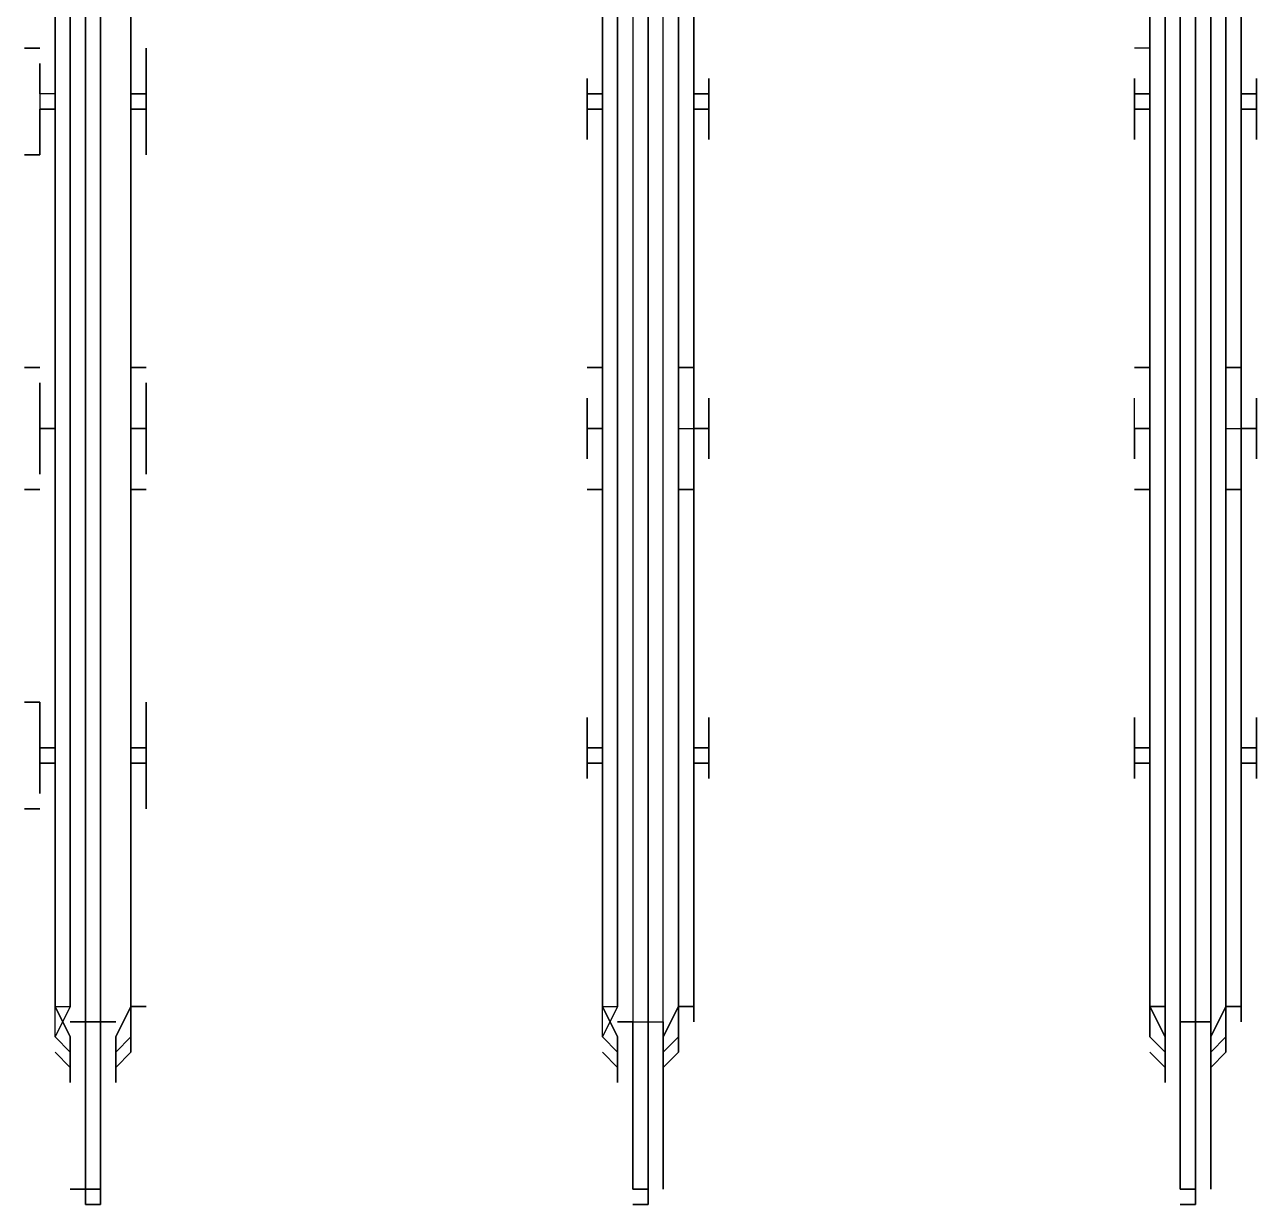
# Model space of a CAD drawing. Header units: metres. Extents: x 529718 to 530598, y 2673304 to 2673482.
# Drawn here: x 530185.3347 to 530185.4468, y 2673371.1935 to 2673371.3007 of the extents above; entities that cross this region are included whole.
import ezdxf

# ---------------------------------------------------------------- set-up
doc = ezdxf.new("R2010")
doc.units = ezdxf.units.M
doc.layers.add('IDT', color=7, linetype='Continuous')

# ---------------------------------------------------------------- blocks, each defined once
blk = doc.blocks.new('IDT')
at = {"layer": 'IDT', "color": 0, "lineweight": 25}
for p, q in [((14.04604, 15.45292), (14.04604, 15.46952)), ((14.04604, 15.46952), (14.04604, 15.45292)), ((14.04742, 15.46952), (14.04604, 15.46952)), ((14.04604, 15.46952), (14.04742, 15.46952)), ((14.04604, 15.45292), (14.04604, 15.46952)), ((14.04604, 15.46952), (14.04604, 15.45292)), ((14.04604, 15.45292), (14.04604, 15.46952)), ((14.04604, 15.46952), (14.04604, 15.45292)), ((14.04742, 15.46952), (14.04604, 15.46952)), ((14.04604, 15.46952), (14.04742, 15.46952)), ((14.04604, 15.45292), (14.04604, 15.46952)), ((14.04604, 15.46952), (14.04604, 15.45292)), ((14.09583, 15.45292), (14.09583, 15.46952)), ((14.09583, 15.46952), (14.09583, 15.45292)), ((14.09721, 15.46952), (14.09583, 15.46952)), ((14.09583, 15.46952), (14.09721, 15.46952)), ((14.09583, 15.45292), (14.09583, 15.46952)), ((14.09583, 15.46952), (14.09583, 15.45292)), ((14.14562, 15.46952), (14.14562, 15.45292)), ((14.14701, 15.46952), (14.14562, 15.46952)), ((14.14562, 15.45292), (14.14562, 15.46952)), ((14.14562, 15.46952), (14.14701, 15.46952)), ((14.14701, 15.45292), (14.14701, 15.46952)), ((14.14701, 15.46952), (14.14701, 15.45292)), ((14.04465, 15.45292), (14.04465, 15.46813)), ((14.04465, 15.46813), (14.04465, 15.45292)), ((14.04465, 15.45292), (14.04465, 15.46813)), ((14.04465, 15.46813), (14.04465, 15.45292)), ((14.04742, 15.46813), (14.04604, 15.46813)), ((14.04604, 15.46813), (14.04742, 15.46813)), ((14.04742, 15.46813), (14.04604, 15.46813)), ((14.04604, 15.46813), (14.04742, 15.46813)), ((14.04742, 15.46813), (14.04604, 15.46813)), ((14.04604, 15.46813), (14.04742, 15.46813)), ((14.04742, 15.46813), (14.04604, 15.46813)), ((14.04604, 15.46813), (14.04742, 15.46813)), ((14.04742, 15.46813), (14.04742, 15.45292)), ((14.04742, 15.45292), (14.04742, 15.46813)), ((14.04742, 15.46813), (14.04742, 15.45292)), ((14.04742, 15.45292), (14.04742, 15.46813)), ((14.09445, 15.45292), (14.09445, 15.46813)), ((14.09445, 15.46813), (14.09445, 15.45292)), ((14.09721, 15.46813), (14.09583, 15.46813)), ((14.09583, 15.46813), (14.09721, 15.46813)), ((14.09721, 15.46813), (14.09583, 15.46813)), ((14.09583, 15.46813), (14.09721, 15.46813)), ((14.09721, 15.46813), (14.09721, 15.45292)), ((14.09721, 15.45292), (14.09721, 15.46813)), ((14.14701, 15.46813), (14.14562, 15.46813)), ((14.14562, 15.46813), (14.14562, 15.45292)), ((14.14562, 15.45292), (14.14562, 15.46813)), ((14.14562, 15.46813), (14.14701, 15.46813)), ((14.14701, 15.46813), (14.14839, 15.46813)), ((14.14839, 15.46813), (14.14701, 15.46813)), ((14.14701, 15.46813), (14.14701, 15.45292)), ((14.14701, 15.45292), (14.14701, 15.46813)), ((14.04465, 15.4543), (14.04465, 15.45845)), ((14.04465, 15.45845), (14.04465, 15.45707)), ((14.04465, 15.4543), (14.04465, 15.45845)), ((14.04465, 15.45845), (14.04465, 15.45707)), ((14.04465, 15.4543), (14.04465, 15.45845)), ((14.04465, 15.45845), (14.04465, 15.4543)), ((14.04465, 15.45707), (14.04465, 15.45845)), ((14.04465, 15.45845), (14.04465, 15.45707)), ((14.0488, 15.4543), (14.0488, 15.45845)), ((14.0488, 15.45845), (14.0488, 15.4543)), ((14.0488, 15.4543), (14.0488, 15.45845)), ((14.0488, 15.45845), (14.0488, 15.45707)), ((14.0488, 15.45707), (14.0488, 15.45845)), ((14.0488, 15.45845), (14.0488, 15.45707)), ((14.0488, 15.45707), (14.0488, 15.45845)), ((14.0488, 15.45845), (14.0488, 15.4543)), ((14.09445, 15.45707), (14.09445, 15.45845)), ((14.09445, 15.45845), (14.09445, 15.4543)), ((14.09445, 15.4543), (14.09445, 15.45845)), ((14.09445, 15.45845), (14.09445, 15.45707)), ((14.0986, 15.4543), (14.0986, 15.45845)), ((14.0986, 15.45845), (14.0986, 15.45707)), ((14.0986, 15.45707), (14.0986, 15.45845)), ((14.0986, 15.45845), (14.0986, 15.4543)), ((14.14424, 15.45845), (14.14424, 15.45707)), ((14.14424, 15.45707), (14.14424, 15.45845)), ((14.14424, 15.4543), (14.14424, 15.45845)), ((14.14424, 15.45845), (14.14424, 15.4543)), ((14.14839, 15.4543), (14.14839, 15.45845)), ((14.14839, 15.45845), (14.14839, 15.45707)), ((14.14839, 15.45707), (14.14839, 15.45845)), ((14.14839, 15.45845), (14.14839, 15.4543)), ((14.04465, 15.45707), (14.04327, 15.45569)), ((14.04465, 15.45707), (14.04327, 15.45569)), ((14.04327, 15.45569), (14.04465, 15.45707)), ((14.04465, 15.45707), (14.04327, 15.45569)), ((14.0488, 15.45707), (14.05018, 15.45569)), ((14.05018, 15.45569), (14.0488, 15.45707)), ((14.0488, 15.45707), (14.05018, 15.45569)), ((14.05018, 15.45569), (14.0488, 15.45707)), ((14.09306, 15.45569), (14.09445, 15.45707)), ((14.09445, 15.45707), (14.09306, 15.45569)), ((14.0986, 15.45707), (14.09998, 15.45569)), ((14.09998, 15.45569), (14.0986, 15.45707)), ((14.14424, 15.45707), (14.14286, 15.45569)), ((14.14286, 15.45569), (14.14424, 15.45707)), ((14.14839, 15.45707), (14.14977, 15.45569)), ((14.14977, 15.45569), (14.14839, 15.45707)), ((14.04327, 15.45569), (14.04327, 15.45154)), ((14.04327, 15.45569), (14.04327, 15.45154)), ((14.04327, 15.4543), (14.04465, 15.45569)), ((14.04465, 15.45569), (14.04327, 15.4543)), ((14.04327, 15.45569), (14.04327, 15.45154)), ((14.04327, 15.45154), (14.04327, 15.45569)), ((14.04327, 15.4543), (14.04465, 15.45569)), ((14.04465, 15.45569), (14.04327, 15.4543)), ((14.0488, 15.45154), (14.0488, 15.45569)), ((14.0488, 15.45569), (14.05018, 15.4543)), ((14.0488, 15.45154), (14.0488, 15.45569)), ((14.0488, 15.45569), (14.05018, 15.4543)), ((14.0488, 15.45569), (14.0488, 15.45154)), ((14.05018, 15.4543), (14.0488, 15.45569)), ((14.0488, 15.45154), (14.0488, 15.45569)), ((14.05018, 15.4543), (14.0488, 15.45569)), ((14.09306, 15.4543), (14.09445, 15.45569)), ((14.09445, 15.45569), (14.09306, 15.4543)), ((14.09306, 15.45154), (14.09306, 15.45569)), ((14.09306, 15.45569), (14.09306, 15.45154)), ((14.09998, 15.4543), (14.0986, 15.45569)), ((14.0986, 15.45569), (14.09998, 15.4543)), ((14.09998, 15.4543), (14.0986, 15.45569)), ((14.0986, 15.45569), (14.09998, 15.4543)), ((14.14286, 15.45569), (14.14286, 15.45154)), ((14.14286, 15.45154), (14.14286, 15.45569)), ((14.14286, 15.4543), (14.14424, 15.45569)), ((14.14424, 15.45569), (14.14286, 15.4543)), ((14.14977, 15.4543), (14.14839, 15.45569)), ((14.14839, 15.45569), (14.14977, 15.4543)), ((14.14977, 15.4543), (14.14839, 15.45569)), ((14.14839, 15.45569), (14.14977, 15.4543)), ((14.04327, 15.45154), (14.04465, 15.4543)), ((14.04327, 15.45154), (14.04465, 15.4543)), ((14.04327, 15.45292), (14.04327, 15.4543)), ((14.04327, 15.4543), (14.04327, 15.45292)), ((14.04327, 15.45154), (14.04465, 15.4543)), ((14.04465, 15.4543), (14.04327, 15.45154)), ((14.04327, 15.45292), (14.04327, 15.4543)), ((14.04327, 15.4543), (14.04327, 15.45292)), ((14.05018, 15.45154), (14.0488, 15.4543)), ((14.0488, 15.4543), (14.05018, 15.45154)), ((14.05018, 15.45154), (14.0488, 15.4543)), ((14.0488, 15.4543), (14.05018, 15.45154)), ((14.05018, 15.4543), (14.05018, 15.45292)), ((14.05018, 15.4543), (14.05018, 15.45292)), ((14.05018, 15.45292), (14.05018, 15.4543)), ((14.05018, 15.45292), (14.05018, 15.4543)), ((14.09306, 15.45292), (14.09306, 15.4543)), ((14.09306, 15.4543), (14.09306, 15.45292)), ((14.09445, 15.4543), (14.09306, 15.45154)), ((14.09306, 15.45154), (14.09445, 15.4543)), ((14.09998, 15.45154), (14.0986, 15.4543)), ((14.0986, 15.4543), (14.09998, 15.45154)), ((14.0986, 15.45154), (14.09998, 15.4543)), ((14.0986, 15.45154), (14.09998, 15.4543)), ((14.09998, 15.4543), (14.09998, 15.45292)), ((14.09998, 15.4543), (14.09998, 15.45292)), ((14.14286, 15.45292), (14.14286, 15.4543)), ((14.14286, 15.4543), (14.14286, 15.45292)), ((14.14286, 15.45154), (14.14424, 15.4543)), ((14.14424, 15.4543), (14.14286, 15.45154)), ((14.14977, 15.45154), (14.14839, 15.4543)), ((14.14839, 15.4543), (14.14977, 15.45154)), ((14.14839, 15.45154), (14.14977, 15.4543)), ((14.14839, 15.45154), (14.14977, 15.4543)), ((14.14977, 15.4543), (14.14977, 15.45292)), ((14.14977, 15.4543), (14.14977, 15.45292)), ((14.04189, 15.45154), (14.04189, 15.45292)), ((14.04189, 15.45292), (14.04189, 15.45154)), ((14.04189, 15.45154), (14.04189, 15.45292)), ((14.04189, 15.45292), (14.04189, 15.45154)), ((14.04604, 15.45292), (14.04465, 15.45292)), ((14.04465, 15.45292), (14.04465, 15.26066)), ((14.04604, 15.45292), (14.04465, 15.45292)), ((14.04465, 15.45292), (14.04465, 15.25513)), ((14.04465, 15.25513), (14.04465, 15.45292)), ((14.04465, 15.45292), (14.04465, 15.25513)), ((14.04465, 15.45292), (14.04604, 15.45292)), ((14.04604, 15.45292), (14.04465, 15.45292)), ((14.04742, 15.45292), (14.04604, 15.45292)), ((14.04604, 15.45292), (14.04742, 15.45292)), ((14.04742, 15.45292), (14.04604, 15.45292)), ((14.04742, 15.45292), (14.04604, 15.45292)), ((14.04604, 15.45292), (14.04742, 15.45292)), ((14.04742, 15.45292), (14.04604, 15.45292)), ((14.04742, 15.45292), (14.04604, 15.45292)), ((14.04604, 15.45292), (14.04742, 15.45292)), ((14.04604, 15.26066), (14.04604, 15.45292)), ((14.04604, 15.45292), (14.04604, 15.26066)), ((14.04604, 15.25513), (14.04604, 15.45292)), ((14.04604, 15.45292), (14.04604, 15.25513)), ((14.04604, 15.25513), (14.04604, 15.45292)), ((14.04604, 15.45292), (14.04604, 15.25513)), ((14.04604, 15.25513), (14.04604, 15.45292)), ((14.04604, 15.45292), (14.04604, 15.25513)), ((14.04742, 15.25513), (14.04742, 15.45292)), ((14.04742, 15.45292), (14.04742, 15.25513)), ((14.04742, 15.25513), (14.04742, 15.45292)), ((14.04742, 15.26066), (14.04742, 15.45292)), ((14.05018, 15.45292), (14.05018, 15.45154)), ((14.05018, 15.45292), (14.05018, 15.45154)), ((14.05018, 15.45154), (14.05018, 15.45292)), ((14.05018, 15.45292), (14.05018, 15.45154)), ((14.09168, 15.45154), (14.09168, 15.45292)), ((14.09168, 15.45292), (14.09168, 15.45154)), ((14.09583, 15.45292), (14.09445, 15.45292)), ((14.09445, 15.45292), (14.09445, 15.26066)), ((14.09583, 15.45292), (14.09445, 15.45292)), ((14.09445, 15.45292), (14.09445, 15.25513)), ((14.09721, 15.45292), (14.09583, 15.45292)), ((14.09721, 15.45292), (14.09583, 15.45292)), ((14.09583, 15.26066), (14.09583, 15.45292)), ((14.09583, 15.45292), (14.09583, 15.26066)), ((14.09583, 15.25513), (14.09583, 15.45292)), ((14.09583, 15.45292), (14.09583, 15.25513)), ((14.09721, 15.25513), (14.09721, 15.45292)), ((14.09721, 15.45292), (14.0986, 15.45292)), ((14.0986, 15.45292), (14.09721, 15.45292)), ((14.09721, 15.26066), (14.09721, 15.45292)), ((14.09998, 15.45292), (14.09998, 15.45154)), ((14.09998, 15.45292), (14.09998, 15.45154)), ((14.14286, 15.45154), (14.14286, 15.45292)), ((14.14286, 15.45292), (14.14286, 15.45154)), ((14.14562, 15.45292), (14.14424, 15.45292)), ((14.14424, 15.45292), (14.14562, 15.45292)), ((14.14562, 15.45292), (14.14562, 15.26066)), ((14.14562, 15.26066), (14.14562, 15.45292)), ((14.14562, 15.45292), (14.14701, 15.45292)), ((14.14701, 15.45292), (14.14562, 15.45292)), ((14.14562, 15.45292), (14.14562, 15.25513)), ((14.14562, 15.25513), (14.14562, 15.45292)), ((14.14701, 15.45292), (14.14701, 15.26066)), ((14.14701, 15.26066), (14.14701, 15.45292)), ((14.14701, 15.45292), (14.14839, 15.45292)), ((14.14839, 15.45292), (14.14701, 15.45292)), ((14.14701, 15.45292), (14.14701, 15.25513)), ((14.14701, 15.25513), (14.14701, 15.45292)), ((14.14977, 15.45292), (14.14977, 15.45154)), ((14.14977, 15.45292), (14.14977, 15.45154)), ((14.04189, 15.26066), (14.04189, 15.45154)), ((14.04189, 15.45154), (14.04327, 15.45154)), ((14.04327, 15.45154), (14.04189, 15.45154)), ((14.04189, 15.45154), (14.04189, 15.25513)), ((14.04189, 15.45154), (14.04189, 15.25513)), ((14.04189, 15.25513), (14.04189, 15.45154)), ((14.04189, 15.45154), (14.04327, 15.45154)), ((14.04327, 15.45154), (14.04189, 15.45154)), ((14.04327, 15.26066), (14.04327, 15.45154)), ((14.04327, 15.45154), (14.04327, 15.25513)), ((14.04327, 15.25513), (14.04327, 15.45154)), ((14.04327, 15.45154), (14.04327, 15.25513)), ((14.05018, 15.45154), (14.0488, 15.45154)), ((14.05018, 15.45154), (14.0488, 15.45154)), ((14.0488, 15.45154), (14.05018, 15.45154)), ((14.05018, 15.45154), (14.0488, 15.45154)), ((14.0488, 15.26066), (14.0488, 15.45154)), ((14.0488, 15.45154), (14.0488, 15.25513)), ((14.0488, 15.25513), (14.0488, 15.45154)), ((14.0488, 15.45154), (14.0488, 15.25513)), ((14.05018, 15.26066), (14.05018, 15.45154)), ((14.05018, 15.45154), (14.05018, 15.25513)), ((14.05018, 15.25513), (14.05018, 15.45154)), ((14.05018, 15.45154), (14.05018, 15.25513)), ((14.09168, 15.26066), (14.09168, 15.45154)), ((14.09168, 15.45154), (14.09306, 15.45154)), ((14.09306, 15.45154), (14.09168, 15.45154)), ((14.09168, 15.45154), (14.09168, 15.25513)), ((14.09306, 15.26066), (14.09306, 15.45154)), ((14.09306, 15.45154), (14.09306, 15.25513)), ((14.09998, 15.45154), (14.0986, 15.45154)), ((14.09998, 15.45154), (14.0986, 15.45154)), ((14.0986, 15.26066), (14.0986, 15.45154)), ((14.0986, 15.45154), (14.0986, 15.25513)), ((14.09998, 15.25513), (14.09998, 15.45154)), ((14.09998, 15.45154), (14.09998, 15.26066)), ((14.14286, 15.45154), (14.14147, 15.45154)), ((14.14147, 15.45154), (14.14286, 15.45154)), ((14.14286, 15.45154), (14.14286, 15.26066)), ((14.14286, 15.26066), (14.14286, 15.45154)), ((14.14286, 15.45154), (14.14286, 15.25513)), ((14.14286, 15.25513), (14.14286, 15.45154)), ((14.14977, 15.45154), (14.14839, 15.45154)), ((14.14977, 15.45154), (14.14839, 15.45154)), ((14.14839, 15.26066), (14.14839, 15.45154)), ((14.14839, 15.45154), (14.14839, 15.25513)), ((14.14977, 15.25513), (14.14977, 15.45154)), ((14.14977, 15.45154), (14.14977, 15.26066)), ((14.04189, 15.42941), (14.04189, 15.43355)), ((14.04189, 15.43355), (14.04189, 15.42941)), ((14.04189, 15.42941), (14.04189, 15.43355)), ((14.04189, 15.43355), (14.04189, 15.42802)), ((14.05018, 15.42941), (14.05018, 15.43355)), ((14.05018, 15.43355), (14.05018, 15.42941)), ((14.05018, 15.42941), (14.05018, 15.43355)), ((14.05018, 15.43355), (14.05018, 15.42941)), ((14.09168, 15.42941), (14.09168, 15.43355)), ((14.09168, 15.43355), (14.09168, 15.42802)), ((14.09998, 15.42941), (14.09998, 15.43355)), ((14.09998, 15.43355), (14.09998, 15.42941)), ((14.14147, 15.42941), (14.14147, 15.43355)), ((14.14147, 15.43355), (14.14147, 15.42941)), ((14.14977, 15.42941), (14.14977, 15.43355)), ((14.14977, 15.43355), (14.14977, 15.42941)), ((14.15254, 15.43355), (14.15115, 15.43355)), ((14.15115, 15.43355), (14.15254, 15.43355)), ((14.04189, 15.43079), (14.04189, 15.43217)), ((14.04189, 15.43217), (14.04189, 15.43079)), ((14.04189, 15.43079), (14.04189, 15.43217)), ((14.04189, 15.43217), (14.04189, 15.43079)), ((14.05018, 15.43217), (14.05018, 15.43079)), ((14.05018, 15.43079), (14.05018, 15.43217)), ((14.05018, 15.43217), (14.05018, 15.43079)), ((14.05018, 15.43079), (14.05018, 15.43217)), ((14.09168, 15.43079), (14.09168, 15.43217)), ((14.09168, 15.43217), (14.09168, 15.43079)), ((14.09998, 15.43217), (14.09998, 15.43079)), ((14.09998, 15.43079), (14.09998, 15.43217)), ((14.14147, 15.43079), (14.14147, 15.43217)), ((14.14147, 15.43217), (14.14147, 15.43079)), ((14.15115, 15.43217), (14.15115, 15.43079)), ((14.15115, 15.43079), (14.15115, 15.43217)), ((14.0405, 15.42941), (14.0405, 15.43079)), ((14.0405, 15.43079), (14.0405, 15.42941)), ((14.0405, 15.42941), (14.0405, 15.43079)), ((14.0405, 15.43079), (14.0405, 15.42941)), ((14.05157, 15.42941), (14.05157, 15.43079)), ((14.05157, 15.43079), (14.05157, 15.42941)), ((14.05157, 15.42941), (14.05157, 15.43079)), ((14.05157, 15.42941), (14.05157, 15.43079)), ((14.0903, 15.42941), (14.0903, 15.43079)), ((14.0903, 15.43079), (14.0903, 15.42941)), ((14.10136, 15.43079), (14.10136, 15.42941)), ((14.10136, 15.42941), (14.10136, 15.43079)), ((14.14147, 15.43079), (14.14147, 15.42941)), ((14.14147, 15.42941), (14.14147, 15.43079)), ((14.15115, 15.43079), (14.15115, 15.42941)), ((14.15115, 15.42941), (14.15115, 15.43079)), ((14.04189, 15.42941), (14.0405, 15.42941)), ((14.0405, 15.42941), (14.04189, 15.42941)), ((14.0405, 15.42802), (14.0405, 15.42941)), ((14.0405, 15.42941), (14.0405, 15.42802)), ((14.0405, 15.42802), (14.0405, 15.42941)), ((14.0405, 15.42941), (14.0405, 15.42802)), ((14.04189, 15.42941), (14.0405, 15.42941)), ((14.0405, 15.42941), (14.04189, 15.42941)), ((14.04189, 15.42387), (14.04189, 15.42941)), ((14.04189, 15.42802), (14.04189, 15.42941)), ((14.04189, 15.42941), (14.04189, 15.42802)), ((14.05018, 15.42802), (14.05018, 15.42941)), ((14.05018, 15.42941), (14.05157, 15.42941)), ((14.05018, 15.42802), (14.05018, 15.42941)), ((14.05018, 15.42941), (14.05157, 15.42941)), ((14.05157, 15.42941), (14.05018, 15.42941)), ((14.05018, 15.42941), (14.05018, 15.42802)), ((14.05157, 15.42941), (14.05018, 15.42941)), ((14.05018, 15.42941), (14.05018, 15.42802)), ((14.05018, 15.42941), (14.05157, 15.42941)), ((14.05018, 15.42941), (14.05157, 15.42941)), ((14.05157, 15.42941), (14.05157, 15.42802)), ((14.05157, 15.42802), (14.05157, 15.42941)), ((14.05157, 15.42941), (14.05157, 15.42802)), ((14.05157, 15.42802), (14.05157, 15.42941)), ((14.09168, 15.42941), (14.0903, 15.42941)), ((14.0903, 15.42941), (14.09168, 15.42941)), ((14.0903, 15.42802), (14.0903, 15.42941)), ((14.0903, 15.42941), (14.0903, 15.42802)), ((14.09168, 15.42387), (14.09168, 15.42941)), ((14.10136, 15.42941), (14.09998, 15.42941)), ((14.09998, 15.42941), (14.09998, 15.42802)), ((14.09998, 15.42802), (14.09998, 15.42941)), ((14.09998, 15.42941), (14.10136, 15.42941)), ((14.09998, 15.42941), (14.10136, 15.42941)), ((14.10136, 15.42802), (14.10136, 15.42941)), ((14.10136, 15.42941), (14.10136, 15.42802)), ((14.14286, 15.42941), (14.14147, 15.42941)), ((14.14147, 15.42941), (14.14286, 15.42941)), ((14.14147, 15.42941), (14.14147, 15.42802)), ((14.14147, 15.42802), (14.14147, 15.42941)), ((14.14147, 15.42802), (14.14147, 15.42941)), ((14.14147, 15.42941), (14.14147, 15.42802)), ((14.14977, 15.42802), (14.14977, 15.42941)), ((14.14977, 15.42941), (14.14977, 15.42802)), ((14.15115, 15.42941), (14.14977, 15.42941)), ((14.14977, 15.42941), (14.15115, 15.42941)), ((14.14977, 15.42941), (14.15115, 15.42941)), ((14.15115, 15.42941), (14.15115, 15.42802)), ((14.15115, 15.42802), (14.15115, 15.42941)), ((14.0405, 15.42526), (14.0405, 15.42802)), ((14.0405, 15.42802), (14.0405, 15.42526)), ((14.04189, 15.42802), (14.0405, 15.42802)), ((14.0405, 15.42802), (14.04189, 15.42802)), ((14.04189, 15.42802), (14.0405, 15.42802)), ((14.0405, 15.42802), (14.04189, 15.42802)), ((14.0405, 15.42526), (14.0405, 15.42802)), ((14.0405, 15.42802), (14.0405, 15.42526)), ((14.04189, 15.42802), (14.04189, 15.42387)), ((14.04189, 15.42802), (14.04189, 15.42387)), ((14.04189, 15.42387), (14.04189, 15.42802)), ((14.05157, 15.42802), (14.05018, 15.42802)), ((14.05018, 15.42802), (14.05018, 15.42387)), ((14.05018, 15.42387), (14.05018, 15.42802)), ((14.05018, 15.42802), (14.05157, 15.42802)), ((14.05157, 15.42802), (14.05018, 15.42802)), ((14.05018, 15.42802), (14.05018, 15.42387)), ((14.05018, 15.42387), (14.05018, 15.42802)), ((14.05018, 15.42802), (14.05157, 15.42802)), ((14.05157, 15.42526), (14.05157, 15.42802)), ((14.05157, 15.42802), (14.05157, 15.42526)), ((14.05157, 15.42526), (14.05157, 15.42802)), ((14.05157, 15.42802), (14.05157, 15.42526)), ((14.0903, 15.42526), (14.0903, 15.42802)), ((14.0903, 15.42802), (14.0903, 15.42526)), ((14.09168, 15.42802), (14.0903, 15.42802)), ((14.0903, 15.42802), (14.09168, 15.42802)), ((14.09168, 15.42802), (14.09168, 15.42387)), ((14.09998, 15.42802), (14.10136, 15.42802)), ((14.10136, 15.42802), (14.09998, 15.42802)), ((14.09998, 15.42802), (14.09998, 15.42387)), ((14.09998, 15.42387), (14.09998, 15.42802)), ((14.10136, 15.42802), (14.10136, 15.42526)), ((14.10136, 15.42526), (14.10136, 15.42802)), ((14.14147, 15.42802), (14.14286, 15.42802)), ((14.14286, 15.42802), (14.14147, 15.42802)), ((14.14147, 15.42802), (14.14147, 15.42387)), ((14.14147, 15.42387), (14.14147, 15.42802)), ((14.14147, 15.42526), (14.14147, 15.42802)), ((14.14147, 15.42802), (14.14147, 15.42526)), ((14.14977, 15.42802), (14.14977, 15.42387)), ((14.14977, 15.42387), (14.14977, 15.42802)), ((14.15115, 15.42802), (14.14977, 15.42802)), ((14.14977, 15.42802), (14.15115, 15.42802)), ((14.15115, 15.42802), (14.15115, 15.42526)), ((14.15115, 15.42526), (14.15115, 15.42802)), ((14.04189, 15.42387), (14.04189, 15.42526)), ((14.04189, 15.42526), (14.04189, 15.42387)), ((14.04189, 15.42387), (14.04189, 15.42526)), ((14.04189, 15.42526), (14.04189, 15.42387)), ((14.05018, 15.42387), (14.05018, 15.42526)), ((14.05018, 15.42526), (14.05018, 15.42387)), ((14.05018, 15.42387), (14.05018, 15.42526)), ((14.05018, 15.42526), (14.05018, 15.42387)), ((14.09168, 15.42387), (14.09168, 15.42526)), ((14.09168, 15.42526), (14.09168, 15.42387)), ((14.09998, 15.42526), (14.09998, 15.42387)), ((14.09998, 15.42387), (14.09998, 15.42526)), ((14.14147, 15.42387), (14.14147, 15.42526)), ((14.14147, 15.42526), (14.14147, 15.42387)), ((14.15115, 15.42526), (14.15115, 15.42387)), ((14.15115, 15.42387), (14.15115, 15.42526)), ((14.15115, 15.42387), (14.15254, 15.42387)), ((14.15254, 15.42387), (14.15115, 15.42387)), ((14.04327, 15.40451), (14.04189, 15.40451)), ((14.04189, 15.40451), (14.04327, 15.40451)), ((14.04327, 15.40451), (14.04189, 15.40451)), ((14.04189, 15.40451), (14.04327, 15.40451)), ((14.05157, 15.40451), (14.05018, 15.40451)), ((14.05018, 15.40451), (14.05157, 15.40451)), ((14.05157, 15.40451), (14.05018, 15.40451)), ((14.05018, 15.40451), (14.05157, 15.40451)), ((14.09306, 15.40451), (14.09168, 15.40451)), ((14.09168, 15.40451), (14.09306, 15.40451)), ((14.10136, 15.40451), (14.09998, 15.40451)), ((14.09998, 15.40451), (14.10136, 15.40451)), ((14.14286, 15.40451), (14.14147, 15.40451)), ((14.14147, 15.40451), (14.14286, 15.40451)), ((14.15254, 15.40451), (14.15115, 15.40451)), ((14.15115, 15.40451), (14.15254, 15.40451)), ((14.04189, 15.40174), (14.04189, 15.40313)), ((14.04189, 15.40313), (14.04189, 15.40174)), ((14.04189, 15.39898), (14.04189, 15.40313)), ((14.04189, 15.40313), (14.04189, 15.40174)), ((14.04189, 15.40174), (14.04189, 15.40313)), ((14.04189, 15.40313), (14.04189, 15.39898)), ((14.04189, 15.39898), (14.04189, 15.40313)), ((14.04189, 15.40313), (14.04189, 15.39898)), ((14.05018, 15.40174), (14.05018, 15.40313)), ((14.05018, 15.39898), (14.05018, 15.40313)), ((14.05018, 15.40313), (14.05018, 15.39898)), ((14.05018, 15.40174), (14.05018, 15.40313)), ((14.05018, 15.40313), (14.05018, 15.40174)), ((14.05018, 15.40174), (14.05018, 15.40313)), ((14.05018, 15.39898), (14.05018, 15.40313)), ((14.05018, 15.40313), (14.05018, 15.39898)), ((14.09168, 15.39898), (14.09168, 15.40313)), ((14.09168, 15.40313), (14.09168, 15.40174)), ((14.09168, 15.40174), (14.09168, 15.40313)), ((14.09168, 15.40313), (14.09168, 15.39898)), ((14.09998, 15.40313), (14.09998, 15.40174)), ((14.09998, 15.40174), (14.09998, 15.40313)), ((14.09998, 15.39898), (14.09998, 15.40313)), ((14.09998, 15.40313), (14.09998, 15.39898)), ((14.14147, 15.40174), (14.14147, 15.40313)), ((14.14147, 15.40313), (14.14147, 15.39898)), ((14.14147, 15.40174), (14.14147, 15.40313)), ((14.14147, 15.40313), (14.14147, 15.39898)), ((14.14977, 15.39898), (14.14977, 15.40313)), ((14.14977, 15.40313), (14.14977, 15.39898)), ((14.15115, 15.40174), (14.15115, 15.40313)), ((14.15115, 15.40313), (14.15115, 15.40174)), ((14.0405, 15.39898), (14.0405, 15.40174)), ((14.0405, 15.40174), (14.0405, 15.39898)), ((14.0405, 15.39898), (14.0405, 15.40174)), ((14.0405, 15.40174), (14.0405, 15.39898)), ((14.05157, 15.40174), (14.05157, 15.39898)), ((14.05157, 15.40174), (14.05157, 15.39898)), ((14.05157, 15.39898), (14.05157, 15.40174)), ((14.05157, 15.40174), (14.05157, 15.39898)), ((14.0903, 15.39898), (14.0903, 15.40174)), ((14.0903, 15.40174), (14.0903, 15.39898)), ((14.10136, 15.39898), (14.10136, 15.40174)), ((14.10136, 15.40174), (14.10136, 15.39898)), ((14.14147, 15.39898), (14.14147, 15.40174)), ((14.14147, 15.39898), (14.14147, 15.40174)), ((14.15115, 15.39898), (14.15115, 15.40174)), ((14.15115, 15.40174), (14.15115, 15.39898)), ((14.0405, 15.39898), (14.0405, 15.39621)), ((14.04189, 15.39898), (14.0405, 15.39898)), ((14.0405, 15.39898), (14.04189, 15.39898)), ((14.04189, 15.39898), (14.0405, 15.39898)), ((14.0405, 15.39898), (14.04189, 15.39898)), ((14.0405, 15.39898), (14.0405, 15.39621)), ((14.04189, 15.39898), (14.0405, 15.39898)), ((14.0405, 15.39898), (14.0405, 15.39621)), ((14.0405, 15.39621), (14.0405, 15.39898)), ((14.0405, 15.39898), (14.04189, 15.39898)), ((14.04189, 15.39898), (14.0405, 15.39898)), ((14.0405, 15.39898), (14.04189, 15.39898)), ((14.04189, 15.39483), (14.04189, 15.39898)), ((14.04189, 15.39898), (14.04189, 15.39483)), ((14.04327, 15.39898), (14.04189, 15.39898)), ((14.04189, 15.39898), (14.04189, 15.39483)), ((14.04189, 15.39483), (14.04189, 15.39898)), ((14.05018, 15.39898), (14.05018, 15.39483)), ((14.05018, 15.39483), (14.05018, 15.39898)), ((14.05018, 15.39898), (14.05157, 15.39898)), ((14.05157, 15.39898), (14.05018, 15.39898)), ((14.05018, 15.39898), (14.05157, 15.39898)), ((14.05157, 15.39898), (14.05018, 15.39898)), ((14.05018, 15.39898), (14.05157, 15.39898)), ((14.05157, 15.39898), (14.05018, 15.39898)), ((14.05018, 15.39898), (14.05018, 15.39483)), ((14.05018, 15.39483), (14.05018, 15.39898)), ((14.05018, 15.39898), (14.05157, 15.39898)), ((14.05157, 15.39898), (14.05018, 15.39898)), ((14.05018, 15.39898), (14.05157, 15.39898)), ((14.05157, 15.39898), (14.05018, 15.39898)), ((14.05018, 15.39898), (14.05157, 15.39898)), ((14.05157, 15.39898), (14.05018, 15.39898)), ((14.05018, 15.39898), (14.05157, 15.39898)), ((14.05157, 15.39898), (14.05018, 15.39898)), ((14.05157, 15.39898), (14.05018, 15.39898)), ((14.05018, 15.39898), (14.05157, 15.39898)), ((14.05157, 15.39898), (14.05157, 15.39621)), ((14.05157, 15.39898), (14.05157, 15.39621)), ((14.05157, 15.39898), (14.05157, 15.39621)), ((14.05157, 15.39898), (14.05157, 15.39621)), ((14.09168, 15.39898), (14.0903, 15.39898)), ((14.0903, 15.39898), (14.0903, 15.39621)), ((14.0903, 15.39621), (14.0903, 15.39898)), ((14.0903, 15.39898), (14.09168, 15.39898)), ((14.09168, 15.39898), (14.0903, 15.39898)), ((14.0903, 15.39898), (14.09168, 15.39898)), ((14.09306, 15.39898), (14.09168, 15.39898)), ((14.09168, 15.39898), (14.09168, 15.39483)), ((14.09168, 15.39483), (14.09168, 15.39898)), ((14.10136, 15.39898), (14.09998, 15.39898)), ((14.09998, 15.39898), (14.10136, 15.39898)), ((14.10136, 15.39898), (14.09998, 15.39898)), ((14.09998, 15.39898), (14.09998, 15.39483)), ((14.09998, 15.39483), (14.09998, 15.39898)), ((14.09998, 15.39898), (14.10136, 15.39898)), ((14.10136, 15.39898), (14.09998, 15.39898)), ((14.09998, 15.39898), (14.10136, 15.39898)), ((14.10136, 15.39898), (14.09998, 15.39898)), ((14.09998, 15.39898), (14.10136, 15.39898)), ((14.10136, 15.39621), (14.10136, 15.39898)), ((14.10136, 15.39898), (14.10136, 15.39621)), ((14.14147, 15.39898), (14.14286, 15.39898)), ((14.14286, 15.39898), (14.14147, 15.39898)), ((14.14147, 15.39898), (14.14286, 15.39898)), ((14.14286, 15.39898), (14.14147, 15.39898)), ((14.14147, 15.39898), (14.14147, 15.39483)), ((14.14147, 15.39483), (14.14147, 15.39898)), ((14.14286, 15.39898), (14.14147, 15.39898)), ((14.14147, 15.39898), (14.14147, 15.39621)), ((14.14147, 15.39621), (14.14147, 15.39898)), ((14.15115, 15.39898), (14.14977, 15.39898)), ((14.14977, 15.39898), (14.15115, 15.39898)), ((14.15115, 15.39898), (14.14977, 15.39898)), ((14.14977, 15.39898), (14.14977, 15.39483)), ((14.14977, 15.39483), (14.14977, 15.39898)), ((14.14977, 15.39898), (14.15115, 15.39898)), ((14.15115, 15.39898), (14.14977, 15.39898)), ((14.14977, 15.39898), (14.15115, 15.39898)), ((14.15115, 15.39898), (14.14977, 15.39898)), ((14.14977, 15.39898), (14.15115, 15.39898)), ((14.15115, 15.39621), (14.15115, 15.39898)), ((14.15115, 15.39898), (14.15115, 15.39621)), ((14.04189, 15.39483), (14.04189, 15.39621)), ((14.04189, 15.39621), (14.04189, 15.39483)), ((14.04189, 15.39483), (14.04189, 15.39621)), ((14.04189, 15.39621), (14.04189, 15.39483)), ((14.05018, 15.39483), (14.05018, 15.39621)), ((14.05018, 15.39483), (14.05018, 15.39621)), ((14.05018, 15.39621), (14.05018, 15.39483)), ((14.05018, 15.39483), (14.05018, 15.39621)), ((14.09168, 15.39483), (14.09168, 15.39621)), ((14.09168, 15.39621), (14.09168, 15.39483)), ((14.09998, 15.39621), (14.09998, 15.39483)), ((14.09998, 15.39483), (14.09998, 15.39621)), ((14.14147, 15.39621), (14.14147, 15.39483)), ((14.14147, 15.39483), (14.14147, 15.39621)), ((14.15115, 15.39621), (14.15115, 15.39483)), ((14.15115, 15.39483), (14.15115, 15.39621)), ((14.04327, 15.39344), (14.04189, 15.39344)), ((14.04189, 15.39344), (14.04327, 15.39344)), ((14.04327, 15.39344), (14.04189, 15.39344)), ((14.04189, 15.39344), (14.04327, 15.39344)), ((14.05157, 15.39344), (14.05018, 15.39344)), ((14.05018, 15.39344), (14.05157, 15.39344)), ((14.05157, 15.39344), (14.05018, 15.39344)), ((14.05018, 15.39344), (14.05157, 15.39344)), ((14.09306, 15.39344), (14.09168, 15.39344)), ((14.09168, 15.39344), (14.09306, 15.39344)), ((14.10136, 15.39344), (14.09998, 15.39344)), ((14.09998, 15.39344), (14.10136, 15.39344)), ((14.14286, 15.39344), (14.14147, 15.39344)), ((14.14147, 15.39344), (14.14286, 15.39344)), ((14.15254, 15.39344), (14.15115, 15.39344)), ((14.15115, 15.39344), (14.15254, 15.39344)), ((14.04189, 15.36993), (14.04189, 15.37408)), ((14.04189, 15.37408), (14.04189, 15.3727)), ((14.04189, 15.3727), (14.04189, 15.37408)), ((14.04189, 15.37408), (14.04189, 15.36993)), ((14.04189, 15.3727), (14.04189, 15.37408)), ((14.04189, 15.37408), (14.04189, 15.36993)), ((14.04189, 15.36993), (14.04189, 15.37408)), ((14.04189, 15.37408), (14.04189, 15.3727)), ((14.05018, 15.37408), (14.05018, 15.36993)), ((14.05018, 15.36993), (14.05018, 15.37408)), ((14.05018, 15.37408), (14.05018, 15.3727)), ((14.05018, 15.3727), (14.05018, 15.37408)), ((14.05018, 15.36993), (14.05018, 15.37408)), ((14.05018, 15.37408), (14.05018, 15.3727)), ((14.05018, 15.3727), (14.05018, 15.37408)), ((14.05018, 15.37408), (14.05018, 15.36993)), ((14.09168, 15.3727), (14.09168, 15.37408)), ((14.09168, 15.37408), (14.09168, 15.36993)), ((14.09168, 15.36993), (14.09168, 15.37408)), ((14.09168, 15.37408), (14.09168, 15.3727)), ((14.09998, 15.37408), (14.09998, 15.3727)), ((14.09998, 15.3727), (14.09998, 15.37408)), ((14.09998, 15.36993), (14.09998, 15.37408)), ((14.09998, 15.37408), (14.09998, 15.36993)), ((14.14147, 15.3727), (14.14147, 15.37408)), ((14.14147, 15.37408), (14.14147, 15.36993)), ((14.14147, 15.36993), (14.14147, 15.37408)), ((14.14147, 15.37408), (14.14147, 15.3727)), ((14.14977, 15.36993), (14.14977, 15.37408)), ((14.14977, 15.37408), (14.14977, 15.36993)), ((14.15115, 15.37408), (14.15115, 15.3727)), ((14.15115, 15.3727), (14.15115, 15.37408)), ((14.15115, 15.37408), (14.15254, 15.37408)), ((14.15254, 15.37408), (14.15115, 15.37408)), ((14.0405, 15.36993), (14.0405, 15.3727)), ((14.0405, 15.3727), (14.0405, 15.36993)), ((14.0405, 15.36993), (14.0405, 15.3727)), ((14.0405, 15.3727), (14.0405, 15.36993)), ((14.05157, 15.36993), (14.05157, 15.3727)), ((14.05157, 15.3727), (14.05157, 15.36993)), ((14.05157, 15.36993), (14.05157, 15.3727)), ((14.05157, 15.3727), (14.05157, 15.36993)), ((14.0903, 15.36993), (14.0903, 15.3727)), ((14.0903, 15.3727), (14.0903, 15.36993)), ((14.10136, 15.36993), (14.10136, 15.3727)), ((14.10136, 15.3727), (14.10136, 15.36993)), ((14.14147, 15.36993), (14.14147, 15.3727)), ((14.14147, 15.3727), (14.14147, 15.36993)), ((14.15115, 15.36993), (14.15115, 15.3727)), ((14.15115, 15.3727), (14.15115, 15.36993)), ((14.04189, 15.36993), (14.0405, 15.36993)), ((14.0405, 15.36993), (14.04189, 15.36993)), ((14.0405, 15.36855), (14.0405, 15.36993)), ((14.0405, 15.36993), (14.0405, 15.36855)), ((14.04189, 15.36993), (14.0405, 15.36993)), ((14.0405, 15.36993), (14.04189, 15.36993)), ((14.0405, 15.36855), (14.0405, 15.36993)), ((14.0405, 15.36993), (14.0405, 15.36855)), ((14.04189, 15.36993), (14.04189, 15.36855)), ((14.04189, 15.36855), (14.04189, 15.36993)), ((14.04189, 15.36855), (14.04189, 15.36993)), ((14.04189, 15.36993), (14.04189, 15.36855)), ((14.05018, 15.36993), (14.05157, 15.36993)), ((14.05157, 15.36993), (14.05018, 15.36993)), ((14.05157, 15.36993), (14.05018, 15.36993)), ((14.05018, 15.36993), (14.05157, 15.36993)), ((14.05157, 15.36993), (14.05018, 15.36993)), ((14.05018, 15.36993), (14.05157, 15.36993)), ((14.05018, 15.36855), (14.05018, 15.36993)), ((14.05018, 15.36993), (14.05018, 15.36855)), ((14.05018, 15.3644), (14.05018, 15.36993)), ((14.05018, 15.36993), (14.05018, 15.36855)), ((14.05018, 15.36993), (14.05157, 15.36993)), ((14.05157, 15.36993), (14.05157, 15.36855)), ((14.05157, 15.36993), (14.05157, 15.36855)), ((14.05157, 15.36855), (14.05157, 15.36993)), ((14.05157, 15.36993), (14.05157, 15.36855)), ((14.0903, 15.36855), (14.0903, 15.36993)), ((14.0903, 15.36993), (14.0903, 15.36855)), ((14.09168, 15.36993), (14.0903, 15.36993)), ((14.0903, 15.36993), (14.09168, 15.36993)), ((14.09168, 15.36993), (14.09168, 15.36855)), ((14.09168, 15.36855), (14.09168, 15.36993)), ((14.09998, 15.36855), (14.09998, 15.36993)), ((14.09998, 15.36993), (14.10136, 15.36993)), ((14.10136, 15.36993), (14.09998, 15.36993)), ((14.09998, 15.36993), (14.09998, 15.3644)), ((14.10136, 15.36993), (14.09998, 15.36993)), ((14.09998, 15.36993), (14.10136, 15.36993)), ((14.10136, 15.36855), (14.10136, 15.36993)), ((14.10136, 15.36993), (14.10136, 15.36855)), ((14.14147, 15.36993), (14.14286, 15.36993)), ((14.14286, 15.36993), (14.14147, 15.36993)), ((14.14147, 15.36855), (14.14147, 15.36993)), ((14.14147, 15.36993), (14.14147, 15.36855)), ((14.14147, 15.36855), (14.14147, 15.36993)), ((14.14147, 15.36993), (14.14147, 15.36855)), ((14.15115, 15.36993), (14.14977, 15.36993)), ((14.14977, 15.36993), (14.15115, 15.36993)), ((14.15115, 15.36993), (14.14977, 15.36993)), ((14.14977, 15.36993), (14.14977, 15.36855)), ((14.15115, 15.36993), (14.14977, 15.36993)), ((14.14977, 15.36993), (14.14977, 15.3644)), ((14.15115, 15.36855), (14.15115, 15.36993)), ((14.15115, 15.36855), (14.15115, 15.36993)), ((14.04189, 15.36855), (14.0405, 15.36855)), ((14.0405, 15.36855), (14.04189, 15.36855)), ((14.0405, 15.36855), (14.04189, 15.36855)), ((14.04189, 15.36855), (14.0405, 15.36855)), ((14.0405, 15.36716), (14.0405, 15.36855)), ((14.0405, 15.36855), (14.0405, 15.36716)), ((14.0405, 15.36855), (14.0405, 15.36716)), ((14.0405, 15.36855), (14.0405, 15.36716)), ((14.04189, 15.36855), (14.04189, 15.3644)), ((14.04189, 15.3644), (14.04189, 15.36855)), ((14.04189, 15.36855), (14.04189, 15.3644)), ((14.04189, 15.3644), (14.04189, 15.36855)), ((14.05157, 15.36855), (14.05018, 15.36855)), ((14.05157, 15.36855), (14.05018, 15.36855)), ((14.05018, 15.36855), (14.05157, 15.36855)), ((14.05157, 15.36855), (14.05018, 15.36855)), ((14.05018, 15.36855), (14.05018, 15.3644)), ((14.05018, 15.3644), (14.05018, 15.36855)), ((14.05018, 15.36855), (14.05018, 15.3644)), ((14.05157, 15.36716), (14.05157, 15.36855)), ((14.05157, 15.36855), (14.05157, 15.36716)), ((14.05157, 15.36855), (14.05157, 15.36716)), ((14.05157, 15.36716), (14.05157, 15.36855)), ((14.0903, 15.36716), (14.0903, 15.36855)), ((14.0903, 15.36855), (14.0903, 15.36716)), ((14.09168, 15.36855), (14.0903, 15.36855)), ((14.0903, 15.36855), (14.09168, 15.36855)), ((14.09168, 15.3644), (14.09168, 15.36855)), ((14.09168, 15.36855), (14.09168, 15.3644)), ((14.09998, 15.3644), (14.09998, 15.36855)), ((14.09998, 15.36855), (14.10136, 15.36855)), ((14.10136, 15.36855), (14.09998, 15.36855)), ((14.10136, 15.36716), (14.10136, 15.36855)), ((14.10136, 15.36855), (14.10136, 15.36716)), ((14.14147, 15.3644), (14.14147, 15.36855)), ((14.14147, 15.36855), (14.14286, 15.36855)), ((14.14286, 15.36855), (14.14147, 15.36855)), ((14.14147, 15.36855), (14.14147, 15.3644)), ((14.14147, 15.36716), (14.14147, 15.36855)), ((14.14147, 15.36855), (14.14147, 15.36716)), ((14.14977, 15.36855), (14.15115, 15.36855)), ((14.14977, 15.36855), (14.15115, 15.36855)), ((14.14977, 15.3644), (14.14977, 15.36855)), ((14.15115, 15.36716), (14.15115, 15.36855)), ((14.15115, 15.36855), (14.15115, 15.36716)), ((14.04189, 15.36578), (14.04189, 15.36716)), ((14.04189, 15.36716), (14.04189, 15.36578)), ((14.04189, 15.36578), (14.04189, 15.36716)), ((14.04189, 15.36716), (14.04189, 15.36578)), ((14.05018, 15.36716), (14.05018, 15.36578)), ((14.05018, 15.36578), (14.05018, 15.36716)), ((14.05018, 15.36716), (14.05018, 15.36578)), ((14.05018, 15.36578), (14.05018, 15.36716)), ((14.09168, 15.36578), (14.09168, 15.36716)), ((14.09168, 15.36716), (14.09168, 15.36578)), ((14.09998, 15.36716), (14.09998, 15.36578)), ((14.09998, 15.36578), (14.09998, 15.36716)), ((14.14147, 15.36716), (14.14147, 15.36578)), ((14.14147, 15.36578), (14.14147, 15.36716)), ((14.15115, 15.36716), (14.15115, 15.36578)), ((14.15115, 15.36578), (14.15115, 15.36716)), ((14.05018, 15.3644), (14.05157, 15.3644)), ((14.15254, 15.3644), (14.15115, 15.3644)), ((14.15115, 15.3644), (14.15254, 15.3644))]:
    blk.add_line(p, q, dxfattribs=at)

msp = doc.modelspace()

# ---------------------------------------------------------------- block references
at = {"layer": 'IDT', "color": 8, "rotation": 180}
msp.add_blockref('IDT', (530199.48728, 2673386.66297), dxfattribs=at)

doc.saveas('drawing.dxf')
